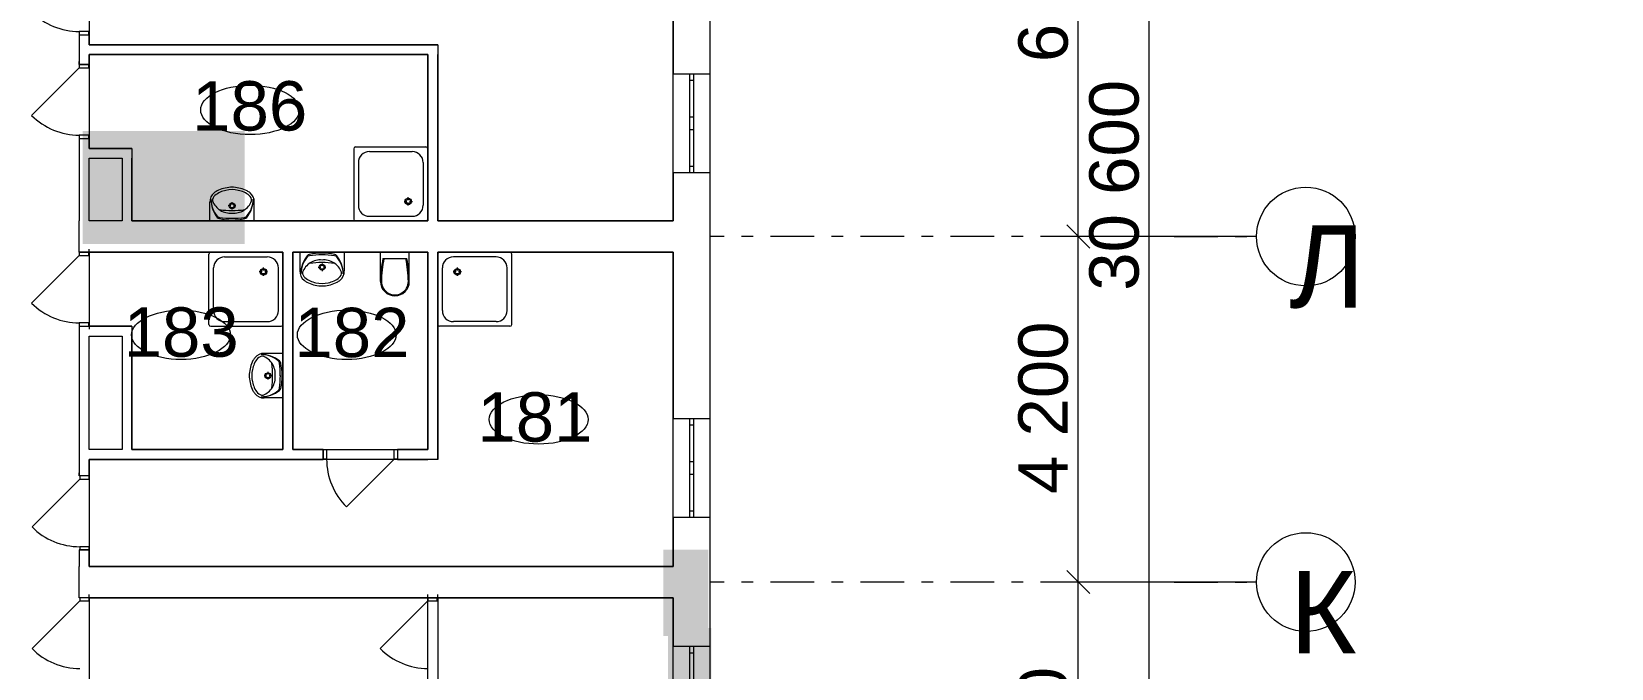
# Model space of a CAD drawing. Header units: millimetres. Extents: x 69565 to 169164, y 19942 to 91237.
# Drawn here: x 139990 to 159187, y 65524 to 73266 of the extents above; entities that cross this region are included whole.
import ezdxf

# ---------------------------------------------------------------- set-up
doc = ezdxf.new("R2010")
doc.units = ezdxf.units.MM
doc.header["$MEASUREMENT"] = 0
doc.linetypes.add('Штрих-Штриховая', pattern=[1093.611073, 529.166651, -211.666656, 141.111112, -211.666656])
for name, color, linetype in [('AI_DOORS', 1, 'Continuous'), ('AI_WINDOWS', 5, 'Continuous'), ('Новый_Новый_0', 7, 'Continuous')]:
    doc.layers.add(name, color=color, linetype=linetype)
for name, color, linetype, lineweight in [('Новый_Новый_0_Ном._пера__255_Ном._пера__255', 255, 'Continuous', 18), ('Новый_Новый_0_Ном._пера__7', 7, 'Continuous', 18), ('Новый_Новый_0_Ном._пера__7_Ном._пера__7', 7, 'Continuous', 18), ('Новый_Новый_0_Ном._пера__8_Ном._пера__8', 8, 'Continuous', 18)]:
    doc.layers.add(name, color=color, linetype=linetype, lineweight=lineweight)
doc.styles.add('СГЕНЕРИР_СТИЛЬ_1', font='Arial.ttf')
doc.dimstyles.new('СГЕНЕРИР_СТИЛЬ__2', dxfattribs={"dimtxt": 600, "dimasz": 267.501, "dimexe": 1.25, "dimexo": 0.625, "dimgap": 0, "dimtad": 1, "dimdec": 0, "dimtxsty": 'СГЕНЕРИР_СТИЛЬ_1', "dimblk": 'ARROWHEAD_6', "dimblk1": 'ARROWHEAD_6', "dimblk2": 'ARROWHEAD_6', "dimcen": 2.5, "dimclrd": 7, "dimclre": 7, "dimclrt": 7, "dimazin": 3, "dimtfac": 1, "dimtmove": 0, "dimatfit": 3})

# ---------------------------------------------------------------- blocks, each defined once
blk = doc.blocks.new('*D31')
at = {"layer": 'Новый_Новый_0_Ном._пера__7', "color": 7, "linetype": 'Continuous', "lineweight": 18}
for p, q in [((152569, 66715), (152850, 66433)), ((154874, 66574), (152445, 66574)), ((152709, 62374), (152709, 66574)), ((152569, 62515), (152850, 62233)), ((154874, 62374), (152445, 62374))]:
    blk.add_line(p, q, dxfattribs=at)
at = {"layer": 'Новый_Новый_0_Ном._пера__7', "color": 7, "lineweight": 18, "insert": (152589, 63444), "char_height": 600, "attachment_point": 7, "rotation": 90, "style": 'СГЕНЕРИР_СТИЛЬ_1'}
blk.add_mtext('\\A1;{\\pql;\\fArial|b0|i0|c0|p0;\\W1.000000;4\xa0200}', dxfattribs=at)
blk = doc.blocks.new('ARROWHEAD_6')
at = {"color": 0, "linetype": 'Continuous', "lineweight": 0}
for p, q in [((0, 0), (-1, 0)), ((-0.5, -0.5), (0.5, 0.5))]:
    blk.add_line(p, q, dxfattribs=at)
blk = doc.blocks.new('*D32')
at = {"layer": 'Новый_Новый_0_Ном._пера__7', "color": 7, "linetype": 'Continuous', "lineweight": 18}
for p, q in [((152569, 70915), (152850, 70633)), ((154874, 70774), (152445, 70774)), ((152709, 66574), (152709, 70774)), ((152569, 66715), (152850, 66433)), ((154874, 66574), (152445, 66574))]:
    blk.add_line(p, q, dxfattribs=at)
at = {"layer": 'Новый_Новый_0_Ном._пера__7', "color": 7, "lineweight": 18, "insert": (152589, 67644), "char_height": 600, "attachment_point": 7, "rotation": 90, "style": 'СГЕНЕРИР_СТИЛЬ_1'}
blk.add_mtext('\\A1;{\\pql;\\fArial|b0|i0|c0|p0;\\W1.000000;4\xa0200}', dxfattribs=at)
blk = doc.blocks.new('*D33')
at = {"layer": 'Новый_Новый_0_Ном._пера__7', "color": 7, "linetype": 'Continuous', "lineweight": 18}
for p, q in [((152569, 77215), (152850, 76933)), ((154874, 77074), (152445, 77074)), ((152709, 70774), (152709, 77074)), ((152569, 70915), (152850, 70633)), ((154874, 70774), (152445, 70774))]:
    blk.add_line(p, q, dxfattribs=at)
at = {"layer": 'Новый_Новый_0_Ном._пера__7', "color": 7, "lineweight": 18, "insert": (152589, 72894), "char_height": 600, "attachment_point": 7, "rotation": 90, "style": 'СГЕНЕРИР_СТИЛЬ_1'}
blk.add_mtext('\\A1;{\\pql;\\fArial|b0|i0|c0|p0;\\W1.000000;6\xa0300}', dxfattribs=at)
blk = doc.blocks.new('*D36')
at = {"layer": 'Новый_Новый_0_Ном._пера__7', "color": 7, "linetype": 'Continuous', "lineweight": 18}
for p, q in [((153712, 86533), (153430, 86815)), ((153571, 86674), (153571, 86885)), ((154874, 86674), (153307, 86674)), ((153571, 56074), (153571, 86674)), ((167543, 56074), (153307, 56074)), ((153430, 56215), (153712, 55933)), ((153571, 55863), (153571, 56074))]:
    blk.add_line(p, q, dxfattribs=at)
at = {"layer": 'Новый_Новый_0_Ном._пера__7', "color": 7, "lineweight": 18, "insert": (153451, 70115), "char_height": 600, "attachment_point": 7, "rotation": 90, "style": 'СГЕНЕРИР_СТИЛЬ_1'}
blk.add_mtext('\\A1;{\\pql;\\fArial|b0|i0|c0|p0;\\W1.000000;30\xa0600}', dxfattribs=at)

msp = doc.modelspace()

# ---------------------------------------------------------------- hatches: boundary and pattern name
at = {"layer": 'AI_DOORS'}
h = msp.add_hatch(color=1, dxfattribs=at)
h.dxf.hatch_style = 1
h.paths.add_polyline_path([(140611.9, 72057), (142581, 72057), (142581, 70682.6), (140611.9, 70682.6)])
at = {"layer": 'AI_WINDOWS'}
h = msp.add_hatch(color=5, dxfattribs=at)
h.dxf.hatch_style = 1
h.paths.add_polyline_path([(147667.5, 66968), (148213.8, 66968), (148213.8, 65916.7), (147667.5, 65916.7)])
h = msp.add_hatch(color=5, dxfattribs=at)
h.dxf.hatch_style = 1
h.paths.add_polyline_path([(147725.1, 66016.6), (148250.9, 66016.6), (148250.9, 62957.5), (147725.1, 62957.5)])

# ---------------------------------------------------------------- linework, layer by layer
at = {"layer": 'Новый_Новый_0_Ном._пера__255_Ном._пера__255', "color": 255, "linetype": 'Continuous', "lineweight": 18, "flags": 128}
for points in [[(147786.3, 70963.8), (147786.3, 76883.8), (141210.2, 76883.8), (141210.2, 74448), (140690.2, 74448), (140690.2, 73105.6), (144925.3, 73105.6), (144925.3, 70963.8)], [(140690.2, 72985.6), (140690.2, 71845.6), (141210.2, 71845.6), (141210.2, 70963.8), (144805.3, 70963.8), (144805.3, 72985.6)], [(141210.2, 69683.8), (141210.2, 68183.8), (143045.1, 68183.8), (143045.1, 70583.8), (140690.2, 70583.8), (140690.2, 69683.8)], [(144925.3, 70583.8), (144925.3, 68063.8), (140690.2, 68063.8), (140690.2, 66763.8), (147786.3, 66763.8), (147786.3, 70583.8)], [(143165.1, 70583.8), (143165.1, 68183.8), (144805.3, 68183.8), (144805.3, 70583.8)], [(144805.3, 64903.4), (144805.3, 66383.8), (140690.2, 66383.8), (140690.2, 64903.4)], [(144925.3, 66383.8), (144925.3, 62563.8), (147786.3, 62563.8), (147786.3, 66383.8)]]:
    msp.add_lwpolyline(points, close=True, dxfattribs=at)
at = {"layer": 'Новый_Новый_0_Ном._пера__7_Ном._пера__7', "color": 7, "linetype": 'Continuous', "lineweight": 18}
for p, q in [((140685.2, 73265.6), (140570.2, 73265.6)), ((140570.2, 73265.6), (140570.2, 73225.6)), ((140570.2, 73225.6), (140570.2, 73188.6)), ((140570.2, 73225.6), (140685.2, 73225.6)), ((140570.2, 73225.6), (140685.2, 73225.6)), ((140570.2, 73225.6), (140685.2, 73225.6)), ((140570.2, 73225.6), (140685.2, 73225.6)), ((140570.2, 73225.6), (140570.2, 73188.6)), ((140570.2, 73225.6), (140570.2, 73188.6)), ((140685.2, 73225.6), (140685.2, 73265.6)), ((140685.2, 73225.6), (140690.2, 73225.6)), ((140685.2, 73225.6), (140690.2, 73225.6)), ((140685.2, 73225.6), (140690.2, 73225.6)), ((140690.2, 73225.6), (140690.2, 73188.6)), ((140690.2, 73225.6), (140690.2, 73188.6)), ((140690.2, 73225.6), (140690.2, 73188.6)), ((140570.2, 72825.6), (139990.4, 72245.8)), ((140570.2, 72865.6), (140570.2, 72902.6)), ((140570.2, 72865.6), (140570.2, 72902.6)), ((140570.2, 72865.6), (140570.2, 72902.6)), ((140570.2, 72865.6), (140685.2, 72865.6)), ((140570.2, 72865.6), (140570.2, 72825.6)), ((140685.2, 72865.6), (140570.2, 72865.6)), ((140570.2, 72865.6), (140685.2, 72865.6)), ((140570.2, 72865.6), (140685.2, 72865.6)), ((140570.2, 72825.6), (140685.2, 72825.6)), ((140685.2, 72865.6), (140690.2, 72865.6)), ((140685.2, 72825.6), (140685.2, 72865.6)), ((140685.2, 72865.6), (140690.2, 72865.6)), ((140685.2, 72865.6), (140690.2, 72865.6)), ((140690.2, 72865.6), (140690.2, 72902.6)), ((140690.2, 72865.6), (140690.2, 72902.6)), ((140690.2, 72865.6), (140690.2, 72902.6)), ((147986.3, 72748.8), (147786.3, 72748.8)), ((147786.3, 71548.8), (147786.3, 72748.8)), ((147986.3, 72748.8), (147786.3, 72748.8)), ((148036.3, 72748.8), (147986.3, 72748.8)), ((147986.3, 72748.8), (147986.3, 72673.8)), ((148036.3, 72748.8), (147986.3, 72748.8)), ((148036.3, 72748.8), (147986.3, 72748.8)), ((147986.3, 72673.8), (148036.3, 72673.8)), ((147986.3, 72673.8), (147986.3, 72223.8)), ((148236.3, 72748.8), (148036.3, 72748.8)), ((148036.3, 72673.8), (148036.3, 72748.8)), ((148236.3, 72748.8), (148036.3, 72748.8)), ((148036.3, 72223.8), (148036.3, 72673.8)), ((148236.3, 71548.8), (148236.3, 72748.8)), ((148036.3, 72223.8), (147986.3, 72223.8)), ((147986.3, 72223.8), (147986.3, 72148.8)), ((148036.3, 72148.8), (148036.3, 72223.8)), ((140685.2, 72005.6), (140570.2, 72005.6)), ((140570.2, 72005.6), (140570.2, 71965.6)), ((140685.2, 71965.6), (140685.2, 72005.6)), ((147986.3, 72148.8), (147986.3, 72073.8)), ((147986.3, 72073.8), (148036.3, 72073.8)), ((147986.3, 72073.8), (147986.3, 71623.8)), ((148036.3, 72073.8), (148036.3, 72148.8)), ((148036.3, 71623.8), (148036.3, 72073.8)), ((140570.2, 71965.6), (140570.2, 71928.6)), ((140570.2, 71965.6), (140685.2, 71965.6)), ((140570.2, 71965.6), (140685.2, 71965.6)), ((140570.2, 71965.6), (140685.2, 71965.6)), ((140570.2, 71965.6), (140685.2, 71965.6)), ((140570.2, 71965.6), (140570.2, 71928.6)), ((140570.2, 71965.6), (140570.2, 71928.6)), ((140685.2, 71965.6), (140690.2, 71965.6)), ((140685.2, 71965.6), (140690.2, 71965.6)), ((140685.2, 71965.6), (140690.2, 71965.6)), ((140690.2, 71965.6), (140690.2, 71928.6)), ((140690.2, 71965.6), (140690.2, 71928.6)), ((140690.2, 71965.6), (140690.2, 71928.6)), ((148036.3, 71623.8), (147986.3, 71623.8)), ((147986.3, 71623.8), (147986.3, 71548.8)), ((148036.3, 71548.8), (148036.3, 71623.8)), ((147986.3, 71548.8), (147786.3, 71548.8)), ((147986.3, 71548.8), (147786.3, 71548.8)), ((148036.3, 71548.8), (147986.3, 71548.8)), ((148036.3, 71548.8), (147986.3, 71548.8)), ((148036.3, 71548.8), (147986.3, 71548.8)), ((148236.3, 71548.8), (148036.3, 71548.8)), ((148236.3, 71548.8), (148036.3, 71548.8)), ((142156.1, 70963.8), (142156.1, 71192.3)), ((142409.3, 71147.2), (142380.5, 71147.2)), ((142426, 71163.8), (142426, 71192.7)), ((142426, 71101.7), (142426, 71130.5)), ((142471.5, 71147.2), (142442.7, 71147.2)), ((142696.1, 70963.8), (142696.1, 71192.3)), ((140570.2, 70583.8), (140570.2, 70963.8)), ((140570.2, 70583.8), (140570.2, 70963.8)), ((142156.1, 70963.8), (142696.1, 70963.8)), ((142511.2, 70963.8), (142341.1, 70963.8)), ((140570.2, 70543.8), (139990.4, 69964)), ((140570.2, 70583.8), (140570.2, 70620.8)), ((140570.2, 70583.8), (140570.2, 70620.8)), ((140570.2, 70583.8), (140570.2, 70620.8)), ((140570.2, 70583.8), (140685.2, 70583.8)), ((140570.2, 70583.8), (140570.2, 70543.8)), ((140685.2, 70583.8), (140570.2, 70583.8)), ((140570.2, 70583.8), (140685.2, 70583.8)), ((140570.2, 70583.8), (140685.2, 70583.8)), ((140570.2, 70543.8), (140685.2, 70543.8)), ((140685.2, 70583.8), (140690.2, 70583.8)), ((140685.2, 70543.8), (140685.2, 70583.8)), ((140685.2, 70583.8), (140690.2, 70583.8)), ((140685.2, 70583.8), (140690.2, 70583.8)), ((140690.2, 70583.8), (140690.2, 70620.8)), ((140690.2, 70583.8), (140690.2, 70620.8)), ((140690.2, 70583.8), (140690.2, 70620.8)), ((143789.6, 70583.8), (143249.6, 70583.8)), ((143249.6, 70583.8), (143249.6, 70355.4)), ((143434.5, 70583.8), (143604.6, 70583.8)), ((143789.6, 70583.8), (143789.6, 70355.4)), ((144580, 70583.8), (144230, 70583.8)), ((144230, 70227.7), (144230, 70583.8)), ((144260.2, 70506.1), (144549.8, 70506.1)), ((144580, 70227.7), (144580, 70583.8)), ((143474.2, 70400.5), (143503, 70400.5)), ((143519.7, 70446), (143519.7, 70417.2)), ((143519.7, 70383.8), (143519.7, 70355)), ((143536.3, 70400.5), (143565.2, 70400.5)), ((140685.2, 69723.8), (140570.2, 69723.8)), ((140570.2, 69723.8), (140570.2, 69683.8)), ((140570.2, 69683.8), (140570.2, 69646.8)), ((140570.2, 69683.8), (140685.2, 69683.8)), ((140570.2, 69683.8), (140685.2, 69683.8)), ((140570.2, 69683.8), (140685.2, 69683.8)), ((140570.2, 69683.8), (140685.2, 69683.8)), ((140570.2, 69683.8), (140570.2, 69646.8)), ((140570.2, 69683.8), (140570.2, 69646.8)), ((140685.2, 69683.8), (140685.2, 69723.8)), ((140685.2, 69683.8), (140690.2, 69683.8)), ((140685.2, 69683.8), (140690.2, 69683.8)), ((140685.2, 69683.8), (140690.2, 69683.8)), ((140690.2, 69683.8), (140690.2, 69646.8)), ((140690.2, 69683.8), (140690.2, 69646.8)), ((140690.2, 69683.8), (140690.2, 69646.8)), ((143045.1, 69352.6), (142816.6, 69352.6)), ((143045.1, 68812.6), (143045.1, 69352.6)), ((142861.8, 69128), (142861.8, 69099.2)), ((143045.1, 69167.7), (143045.1, 68997.6)), ((142845.1, 69082.5), (142816.3, 69082.5)), ((142861.8, 69065.9), (142861.8, 69037)), ((142907.3, 69082.5), (142878.5, 69082.5)), ((143045.1, 68812.6), (142816.6, 68812.6)), ((147986.3, 68558.8), (147786.3, 68558.8)), ((147786.3, 67358.8), (147786.3, 68558.8)), ((147986.3, 68558.8), (147786.3, 68558.8)), ((148036.3, 68558.8), (147986.3, 68558.8)), ((147986.3, 68558.8), (147986.3, 68483.8)), ((148036.3, 68558.8), (147986.3, 68558.8)), ((148036.3, 68558.8), (147986.3, 68558.8)), ((148236.3, 68558.8), (148036.3, 68558.8)), ((148036.3, 68483.8), (148036.3, 68558.8)), ((148236.3, 68558.8), (148036.3, 68558.8)), ((148236.3, 67358.8), (148236.3, 68558.8)), ((147986.3, 68483.8), (148036.3, 68483.8)), ((147986.3, 68483.8), (147986.3, 68033.8)), ((148036.3, 68033.8), (148036.3, 68483.8)), ((143535.2, 68183.8), (143498.2, 68183.8)), ((143535.2, 68183.8), (143498.2, 68183.8)), ((143535.2, 68183.8), (143498.2, 68183.8)), ((143535.2, 68183.8), (143535.2, 68068.8)), ((143535.2, 68183.8), (143575.2, 68183.8)), ((143535.2, 68068.8), (143535.2, 68183.8)), ((143535.2, 68183.8), (143535.2, 68068.8)), ((143535.2, 68183.8), (143535.2, 68068.8)), ((143575.2, 68183.8), (143575.2, 68068.8)), ((144395.2, 68068.8), (144395.2, 68183.8)), ((144395.2, 68183.8), (144435.2, 68183.8)), ((144435.2, 68183.8), (144472.2, 68183.8)), ((144435.2, 68183.8), (144435.2, 68068.8)), ((144435.2, 68183.8), (144435.2, 68068.8)), ((144435.2, 68183.8), (144435.2, 68068.8)), ((144435.2, 68183.8), (144435.2, 68068.8)), ((144435.2, 68183.8), (144472.2, 68183.8)), ((144435.2, 68183.8), (144472.2, 68183.8)), ((143535.2, 68063.8), (143498.2, 68063.8)), ((143535.2, 68063.8), (143498.2, 68063.8)), ((143535.2, 68063.8), (143498.2, 68063.8)), ((143535.2, 68068.8), (143535.2, 68063.8)), ((143575.2, 68068.8), (143535.2, 68068.8)), ((143535.2, 68068.8), (143535.2, 68063.8)), ((143535.2, 68068.8), (143535.2, 68063.8)), ((144395.2, 68068.8), (143815.4, 67489)), ((144435.2, 68068.8), (144395.2, 68068.8)), ((144435.2, 68068.8), (144435.2, 68063.8)), ((144435.2, 68068.8), (144435.2, 68063.8)), ((144435.2, 68068.8), (144435.2, 68063.8)), ((144435.2, 68063.8), (144472.2, 68063.8)), ((144435.2, 68063.8), (144472.2, 68063.8)), ((144435.2, 68063.8), (144472.2, 68063.8)), ((148036.3, 68033.8), (147986.3, 68033.8)), ((147986.3, 68033.8), (147986.3, 67958.8)), ((147986.3, 67958.8), (147986.3, 67883.8)), ((148036.3, 67958.8), (148036.3, 68033.8)), ((148036.3, 67883.8), (148036.3, 67958.8)), ((140575.2, 67823.8), (139995.4, 67244)), ((140570.2, 67863.8), (140570.2, 67900.8)), ((140570.2, 67863.8), (140570.2, 67900.8)), ((140570.2, 67863.8), (140570.2, 67900.8)), ((140575.2, 67863.8), (140570.2, 67863.8)), ((140575.2, 67863.8), (140570.2, 67863.8)), ((140575.2, 67863.8), (140570.2, 67863.8)), ((140690.2, 67863.8), (140575.2, 67863.8)), ((140575.2, 67863.8), (140575.2, 67823.8)), ((140690.2, 67863.8), (140575.2, 67863.8)), ((140690.2, 67863.8), (140575.2, 67863.8)), ((140690.2, 67863.8), (140575.2, 67863.8)), ((140575.2, 67823.8), (140690.2, 67823.8)), ((140690.2, 67863.8), (140690.2, 67900.8)), ((140690.2, 67863.8), (140690.2, 67900.8)), ((140690.2, 67863.8), (140690.2, 67900.8)), ((140690.2, 67823.8), (140690.2, 67863.8)), ((147986.3, 67883.8), (148036.3, 67883.8)), ((147986.3, 67883.8), (147986.3, 67433.8)), ((148036.3, 67433.8), (148036.3, 67883.8)), ((148036.3, 67433.8), (147986.3, 67433.8)), ((147986.3, 67433.8), (147986.3, 67358.8)), ((148036.3, 67358.8), (148036.3, 67433.8)), ((147986.3, 67358.8), (147786.3, 67358.8)), ((147986.3, 67358.8), (147786.3, 67358.8)), ((148036.3, 67358.8), (147986.3, 67358.8)), ((148036.3, 67358.8), (147986.3, 67358.8)), ((148036.3, 67358.8), (147986.3, 67358.8)), ((148236.3, 67358.8), (148036.3, 67358.8)), ((148236.3, 67358.8), (148036.3, 67358.8)), ((140690.2, 67003.8), (140575.2, 67003.8)), ((140575.2, 67003.8), (140575.2, 66963.8)), ((140690.2, 66963.8), (140690.2, 67003.8)), ((140570.2, 66963.8), (140570.2, 66926.8)), ((140575.2, 66963.8), (140570.2, 66963.8)), ((140575.2, 66963.8), (140570.2, 66963.8)), ((140575.2, 66963.8), (140570.2, 66963.8)), ((140570.2, 66963.8), (140570.2, 66926.8)), ((140570.2, 66963.8), (140570.2, 66926.8)), ((140690.2, 66963.8), (140575.2, 66963.8)), ((140575.2, 66963.8), (140690.2, 66963.8)), ((140690.2, 66963.8), (140575.2, 66963.8)), ((140690.2, 66963.8), (140575.2, 66963.8)), ((140690.2, 66963.8), (140690.2, 66926.8)), ((140690.2, 66963.8), (140690.2, 66926.8)), ((140690.2, 66963.8), (140690.2, 66926.8)), ((140570.2, 66383.8), (140570.2, 66763.8)), ((140570.2, 66383.8), (140570.2, 66763.8)), ((140570.2, 66383.8), (140570.2, 66420.8)), ((140570.2, 66383.8), (140570.2, 66420.8)), ((140570.2, 66383.8), (140570.2, 66420.8)), ((140690.2, 66383.8), (140690.2, 66420.8)), ((140690.2, 66383.8), (140690.2, 66420.8)), ((140690.2, 66383.8), (140690.2, 66420.8)), ((144805.3, 66383.8), (144805.3, 66420.8)), ((144805.3, 66383.8), (144805.3, 66420.8)), ((144805.3, 66383.8), (144805.3, 66420.8)), ((144925.3, 66383.8), (144925.3, 66420.8)), ((144925.3, 66383.8), (144925.3, 66420.8)), ((144925.3, 66383.8), (144925.3, 66420.8)), ((140575.2, 66343.8), (139995.4, 65764)), ((140575.2, 66383.8), (140570.2, 66383.8)), ((140575.2, 66383.8), (140570.2, 66383.8)), ((140575.2, 66383.8), (140570.2, 66383.8)), ((140690.2, 66383.8), (140575.2, 66383.8)), ((140575.2, 66383.8), (140575.2, 66343.8)), ((140690.2, 66383.8), (140575.2, 66383.8)), ((140690.2, 66383.8), (140575.2, 66383.8)), ((140690.2, 66383.8), (140575.2, 66383.8)), ((140575.2, 66343.8), (140690.2, 66343.8)), ((140690.2, 66343.8), (140690.2, 66383.8)), ((144805.3, 66343.8), (144225.5, 65764)), ((144805.3, 66383.8), (144805.3, 66343.8)), ((144920.3, 66383.8), (144805.3, 66383.8)), ((144805.3, 66383.8), (144920.3, 66383.8)), ((144805.3, 66383.8), (144920.3, 66383.8)), ((144805.3, 66383.8), (144920.3, 66383.8)), ((144805.3, 66343.8), (144920.3, 66343.8)), ((144920.3, 66343.8), (144920.3, 66383.8)), ((144920.3, 66383.8), (144925.3, 66383.8)), ((144920.3, 66383.8), (144925.3, 66383.8)), ((144920.3, 66383.8), (144925.3, 66383.8)), ((147986.3, 65788.8), (147786.3, 65788.8)), ((147786.3, 64588.8), (147786.3, 65788.8)), ((147986.3, 65788.8), (147786.3, 65788.8)), ((148036.3, 65788.8), (147986.3, 65788.8)), ((147986.3, 65788.8), (147986.3, 65713.8)), ((148036.3, 65788.8), (147986.3, 65788.8)), ((148036.3, 65788.8), (147986.3, 65788.8)), ((147986.3, 65713.8), (148036.3, 65713.8)), ((147986.3, 65713.8), (147986.3, 65263.8)), ((148236.3, 65788.8), (148036.3, 65788.8)), ((148036.3, 65713.8), (148036.3, 65788.8)), ((148236.3, 65788.8), (148036.3, 65788.8)), ((148036.3, 65263.8), (148036.3, 65713.8)), ((148236.3, 64588.8), (148236.3, 65788.8))]:
    msp.add_line(p, q, dxfattribs=at)
at = {"layer": 'Новый_Новый_0_Ном._пера__7_Ном._пера__7', "color": 7, "linetype": 'Штрих-Штриховая', "lineweight": 18}
for p, q in [((153873.7, 70773.8), (148236.3, 70773.8)), ((153873.7, 70773.8), (148236.3, 70773.8)), ((153873.7, 70773.8), (148236.3, 70773.8)), ((153873.7, 70773.8), (148236.3, 70773.8)), ((153873.7, 70773.8), (148236.3, 70773.8)), ((153873.7, 70773.8), (148236.3, 70773.8)), ((153873.7, 70773.8), (154873.7, 70773.8)), ((153873.7, 70773.8), (154873.7, 70773.8)), ((153873.7, 70773.8), (154873.7, 70773.8)), ((153873.7, 70773.8), (154873.7, 70773.8)), ((153873.7, 70773.8), (154873.7, 70773.8)), ((153873.7, 70773.8), (154873.7, 70773.8)), ((153873.7, 66573.8), (148236.3, 66573.8)), ((153873.7, 66573.8), (148236.3, 66573.8)), ((153873.7, 66573.8), (148236.3, 66573.8)), ((153873.7, 66573.8), (148236.3, 66573.8)), ((153873.7, 66573.8), (148236.3, 66573.8)), ((153873.7, 66573.8), (148236.3, 66573.8)), ((153873.7, 66573.8), (154873.7, 66573.8)), ((153873.7, 66573.8), (154873.7, 66573.8)), ((153873.7, 66573.8), (154873.7, 66573.8)), ((153873.7, 66573.8), (154873.7, 66573.8)), ((153873.7, 66573.8), (154873.7, 66573.8)), ((153873.7, 66573.8), (154873.7, 66573.8))]:
    msp.add_line(p, q, dxfattribs=at)
at = {"layer": 'Новый_Новый_0_Ном._пера__7_Ном._пера__7', "color": 7, "linetype": 'Continuous', "lineweight": 18}
for points in [[(147786.3, 74291), (147786.3, 72748.8)], [(148236.3, 72748.8), (148236.3, 74291)], [(140570.2, 73225.6), (140570.2, 72865.6)], [(140690.2, 73105.6), (140690.2, 73225.6)], [(144925.3, 73105.6), (140690.2, 73105.6)], [(140690.2, 72985.6), (144805.3, 72985.6)], [(140690.2, 72865.6), (140690.2, 72985.6)], [(144805.3, 72985.6), (144805.3, 70963.8)], [(144925.3, 73105.6), (144925.3, 72985.6)], [(144925.3, 70963.8), (144925.3, 72985.6)], [(140570.2, 71965.6), (140570.2, 70963.8)], [(140690.2, 71845.6), (140690.2, 71965.6)], [(141210.2, 71845.6), (140690.2, 71845.6)], [(141210.2, 71845.6), (141210.2, 71725.6)], [(140690.2, 71725.6), (141090.2, 71725.6)], [(140690.2, 70963.8), (140690.2, 71725.6)], [(141090.2, 71725.6), (141090.2, 70963.8)], [(141210.2, 70963.8), (141210.2, 71725.6)], [(147786.3, 71548.8), (147786.3, 70963.8)], [(148236.3, 68558.8), (148236.3, 71548.8)], [(141090.2, 70963.8), (140690.2, 70963.8)], [(144805.3, 70963.8), (141210.2, 70963.8)], [(147786.3, 70963.8), (144925.3, 70963.8)], [(140690.2, 70583.8), (143045.1, 70583.8)], [(143045.1, 70583.8), (143045.1, 68183.8)], [(143165.1, 68183.8), (143165.1, 70583.8)], [(143165.1, 70583.8), (144805.3, 70583.8)], [(144805.3, 70583.8), (144805.3, 68183.8)], [(144925.3, 70583.8), (147786.3, 70583.8)], [(144925.3, 68063.8), (144925.3, 70583.8)], [(147786.3, 70583.8), (147786.3, 68558.8)], [(140570.2, 69683.8), (140570.2, 67863.8)], [(141210.2, 69683.8), (140690.2, 69683.8)], [(141210.2, 69683.8), (141210.2, 69563.8)], [(140690.2, 69563.8), (141090.2, 69563.8)], [(140690.2, 68183.8), (140690.2, 69563.8)], [(141090.2, 69563.8), (141090.2, 68183.8)], [(141210.2, 68183.8), (141210.2, 69563.8)], [(141090.2, 68183.8), (140690.2, 68183.8)], [(143045.1, 68183.8), (141210.2, 68183.8)], [(143535.2, 68183.8), (143165.1, 68183.8)], [(144805.3, 68183.8), (144435.2, 68183.8)], [(140690.2, 68063.8), (143535.2, 68063.8)], [(140690.2, 67863.8), (140690.2, 68063.8)], [(144435.2, 68063.8), (144805.3, 68063.8)], [(144925.3, 68063.8), (144805.3, 68063.8)], [(147786.3, 67358.8), (147786.3, 66763.8)], [(148236.3, 65788.8), (148236.3, 67358.8)], [(140570.2, 66963.8), (140570.2, 66763.8)], [(140690.2, 66763.8), (140690.2, 66963.8)], [(147786.3, 66763.8), (140690.2, 66763.8)], [(140690.2, 66383.8), (144805.3, 66383.8)], [(144925.3, 66383.8), (147786.3, 66383.8)], [(147786.3, 66383.8), (147786.3, 65788.8)]]:
    msp.add_lwpolyline(points, dxfattribs=at)
for centre, radius in [((155473.7, 70773.8), 600), ((155473.7, 70773.8), 600), ((155473.7, 70773.8), 600), ((155473.7, 70773.8), 600), ((155473.7, 70773.8), 600), ((155473.7, 70773.8), 600), ((142426, 71147.2), 35), ((142426, 71147.2), 25), ((143519.7, 70400.5), 35), ((143519.7, 70400.5), 25), ((142861.8, 69082.5), 35), ((142861.8, 69082.5), 25), ((155473.7, 66573.8), 600), ((155473.7, 66573.8), 600), ((155473.7, 66573.8), 600), ((155473.7, 66573.8), 600), ((155473.7, 66573.8), 600), ((155473.7, 66573.8), 600)]:
    msp.add_circle(centre, radius, dxfattribs=at)
for centre, radius, start, end in [((140570.2, 74085.6), 820, 225, 270), ((140570.2, 72825.6), 820, 225, 270), ((142293.4, 71198.2), 137.4, 128.74542, 182.45518), ((142475.1, 71223.7), 305.1, 179.32329, 221.47551), ((142509.6, 71222), 339.6, 179.09275, 219.33522), ((142270.1, 71212), 80.9, 130.80161, 183.93061), ((142340.4, 71139.3), 212.8, 117.15714, 128.68481), ((142402.7, 71046.5), 293, 99.99776, 129.28506), ((142439.8, 70930.2), 444.2, 94.20524, 116.2597), ((142426.1, 71027.2), 316.7, 76.43339, 103.56661), ((142426.1, 71103.9), 270, 85.98759, 94.01242), ((142412.4, 70930.2), 444.2, 63.7403, 85.79476), ((142449.5, 71046.5), 293, 50.71494, 80.00224), ((142342.6, 71221.8), 339.6, 320.74225, 0.98472), ((142377.1, 71223.7), 305.1, 318.60197, 0.75418), ((142511.9, 71139.3), 212.8, 51.31519, 62.84286), ((142582.2, 71212), 80.9, 356.06939, 49.19839), ((142558.9, 71198.2), 137.4, 357.54482, 51.25458), ((142413.2, 71294.9), 240.7, 201.55193, 237.15578), ((142426.1, 72074.6), 984.9, 261.17345, 278.82043), ((142406.8, 71298.7), 240.6, 238.94394, 274.60598), ((142445.5, 71298.7), 240.6, 265.39402, 301.05606), ((142439, 71294.9), 240.7, 302.84422, 338.44807), ((142280.2, 71051.5), 45, 221.47551, 262.16955), ((142281.7, 71035.2), 45, 219.33522, 257.30598), ((142420.4, 71650.7), 675.9, 257.30598, 270.51028), ((142431.3, 72149.9), 1153.8, 262.16955, 269.75502), ((142419.6, 72149.9), 1153.8, 270.32245, 277.90792), ((142431.2, 71650.7), 675.9, 269.56719, 282.7715), ((142572.2, 71051.7), 45, 277.90792, 318.60196), ((142570.7, 71035.4), 45, 282.7715, 320.74225), ((143603.1, 70325.8), 339.6, 140.74225, 180.98472), ((143568.6, 70324), 305.1, 138.60197, 180.75418), ((143506.7, 70252.8), 240.7, 122.84422, 158.44807), ((143373.5, 70496), 45, 97.90792, 138.60196), ((143375, 70512.3), 45, 102.7715, 140.74225), ((143514.5, 69897), 675.9, 89.56719, 102.7715), ((143526.1, 69397.7), 1153.8, 90.32245, 97.90792), ((143519.6, 69473.1), 984.9, 81.17345, 98.82043), ((143500.2, 70248.9), 240.6, 85.39402, 121.05606), ((143525.3, 69897), 675.9, 77.30598, 90.51028), ((143514.4, 69397.7), 1153.8, 82.16955, 89.75502), ((143538.9, 70248.9), 240.6, 58.94394, 94.60598), ((143532.5, 70252.8), 240.7, 21.55193, 57.15578), ((143665.5, 70496.2), 45, 41.47551, 82.16955), ((143664, 70512.5), 45, 39.33522, 77.30598), ((143436.1, 70325.7), 339.6, 359.09275, 39.33522), ((143470.6, 70324), 305.1, 359.32329, 41.47551), ((143386.8, 70349.5), 137.4, 177.54482, 231.25458), ((143363.5, 70335.7), 80.9, 176.06939, 229.19839), ((143496.1, 70501.2), 293, 230.71494, 260.00224), ((143543, 70501.2), 293, 279.99776, 309.28506), ((143675.6, 70335.7), 80.9, 310.80161, 3.93061), ((143652.3, 70349.5), 137.4, 308.74542, 2.45518), ((143433.8, 70408.4), 212.8, 231.31519, 242.84286), ((143533.2, 70617.5), 444.2, 243.7403, 265.79476), ((143519.6, 70520.5), 316.7, 256.43339, 283.56661), ((143519.6, 70443.8), 270, 265.98758, 274.01242), ((143505.9, 70617.5), 444.2, 274.20524, 296.2597), ((143605.3, 70408.4), 212.8, 297.15714, 308.68481), ((140570.2, 70543.8), 820, 225, 270), ((142869.7, 69168.4), 212.8, 141.31519, 152.84286), ((142810.8, 69215.4), 137.4, 87.54482, 141.25458), ((142797, 69238.7), 80.9, 86.06939, 139.19839), ((142787.1, 68999.1), 339.6, 50.74225, 90.98472), ((142785.3, 69033.6), 305.1, 48.60197, 90.75418), ((142714.1, 69095.5), 240.7, 32.84422, 68.44807), ((143078.8, 69069), 444.2, 153.7403, 175.79476), ((142981.8, 69082.6), 316.7, 166.43339, 193.56661), ((142962.5, 69106.1), 293, 140.71494, 170.00224), ((141934.4, 69082.6), 984.9, 351.17345, 8.82043), ((142710.2, 69102), 240.6, 355.39402, 31.05606), ((142957.3, 69228.7), 45, 7.90792, 48.60196), ((141859, 69076.1), 1153.8, 0.32245, 7.90792), ((142973.6, 69227.2), 45, 12.7715, 50.74225), ((142358.2, 69087.7), 675.9, 359.56719, 12.7715), ((142905.1, 69082.6), 270, 175.98758, 184.01242), ((143078.8, 69096.3), 444.2, 184.20524, 206.2597), ((142962.5, 69059.2), 293, 189.99776, 219.28506), ((142714.1, 69069.7), 240.7, 291.55193, 327.15578), ((142710.2, 69063.3), 240.6, 328.94394, 4.60598), ((142957.5, 68936.7), 45, 311.47551, 352.16955), ((141859, 69087.8), 1153.8, 352.16955, 359.75502), ((142973.8, 68938.2), 45, 309.33522, 347.30598), ((142358.3, 69076.9), 675.9, 347.30598, 0.51028), ((142869.7, 68996.9), 212.8, 207.15714, 218.68481), ((142810.8, 68949.9), 137.4, 218.74542, 272.45518), ((142797, 68926.6), 80.9, 220.80161, 273.93061), ((142787, 69166.1), 339.6, 269.09275, 309.33522), ((142785.2, 69131.6), 305.1, 269.32329, 311.47551), ((144395.2, 68068.8), 820, 180, 225), ((140575.2, 67823.8), 820, 225, 270), ((140575.2, 66343.8), 820, 225, 270), ((144805.3, 66343.8), 820, 225, 270)]:
    msp.add_arc(centre, radius, start, end, dxfattribs=at)
for centre in [(142645.3, 72312.8), (141806.2, 69579.1), (143820.1, 69579.1), (146151.4, 68550.5)]:
    msp.add_ellipse(centre, major_axis=(600, 0), ratio=0.5, dxfattribs=at)
for centre, major_axis, start_param, end_param in [((145731.2, 70207.7), (1501.3, 0), 2.9402252, 3.1281948), ((145731.2, 70207.7), (1489.9, 0), 2.9386666, 3.1281948), ((143078.8, 70207.7), (1489.9, 0), 0.0133978, 0.202926), ((143078.8, 70207.7), (1501.3, 0), 0.0133978, 0.2013674), ((144405, 70227.7), (175, 0), 3.1415927, 6.2831853), ((144405, 70227.7), (163.6, 0), 3.1415927, 6.2983508)]:
    msp.add_ellipse(centre, major_axis=major_axis, ratio=0.9935904, start_param=start_param, end_param=end_param, dxfattribs=at)
at = {"layer": 'Новый_Новый_0_Ном._пера__8_Ном._пера__8', "color": 8, "linetype": 'Continuous', "lineweight": 18}
for p, q in [((143905.2, 71841.3), (143905.2, 70986.3)), ((143927.7, 71863.8), (144782.7, 71863.8)), ((144096.5, 71807.6), (144614, 71807.6)), ((144805.2, 71841.3), (144805.2, 70986.3)), ((143961.5, 71672.6), (143961.5, 71155.1)), ((144749, 71672.6), (144749, 71155.1)), ((144567.4, 71217.2), (144567.4, 71252.8)), ((144516.3, 71201.7), (144551.9, 71201.7)), ((144567.4, 71150.5), (144567.4, 71186.1)), ((144583, 71201.7), (144618.6, 71201.7)), ((143927.7, 70963.8), (144782.7, 70963.8)), ((144096.5, 71020.1), (144614, 71020.1)), ((142145.1, 69706.3), (142145.1, 70561.3)), ((142167.6, 70583.8), (143022.6, 70583.8)), ((142336.3, 70527.6), (142853.8, 70527.6)), ((143045.1, 69706.3), (143045.1, 70561.3)), ((144925.3, 69706.3), (144925.3, 70561.3)), ((145802.8, 70583.8), (144947.8, 70583.8)), ((145634.1, 70527.6), (145116.6, 70527.6)), ((145825.3, 69706.3), (145825.3, 70561.3)), ((142201.3, 69875.1), (142201.3, 70392.6)), ((142791.7, 70346), (142756.1, 70346)), ((142807.3, 70361.6), (142807.3, 70397.2)), ((142807.3, 70294.9), (142807.3, 70330.5)), ((142858.4, 70346), (142822.8, 70346)), ((142988.8, 69875.1), (142988.8, 70392.6)), ((144981.6, 69875.1), (144981.6, 70392.6)), ((145147.6, 70346), (145112, 70346)), ((145163.1, 70397.2), (145163.1, 70361.6)), ((145163.1, 70330.5), (145163.1, 70294.9)), ((145214.3, 70346), (145178.7, 70346)), ((145769.1, 69875.1), (145769.1, 70392.6)), ((142167.6, 69683.8), (143022.6, 69683.8)), ((142336.3, 69740.1), (142853.8, 69740.1)), ((145802.8, 69683.8), (144947.8, 69683.8)), ((145634.1, 69740.1), (145116.6, 69740.1))]:
    msp.add_line(p, q, dxfattribs=at)
for centre, radius in [((144567.4, 71201.7), 39.4), ((144567.4, 71201.7), 28.1), ((142807.3, 70346), 39.4), ((142807.3, 70346), 28.1), ((145163.1, 70346), 39.4), ((145163.1, 70346), 28.1)]:
    msp.add_circle(centre, radius, dxfattribs=at)
for centre, radius, start, end in [((143927.7, 71841.3), 22.5, 90, 180), ((144096.5, 71672.6), 135, 90, 180), ((144614, 71672.6), 135, 0, 90), ((144782.7, 71841.3), 22.5, 0, 90), ((144096.5, 71155.1), 135, 180, 270), ((144614, 71155.1), 135, 270, 0), ((143927.7, 70986.3), 22.5, 180, 270), ((144782.7, 70986.3), 22.5, 270, 0), ((142167.6, 70561.3), 22.5, 90, 180), ((142336.3, 70392.6), 135, 90, 180), ((142853.8, 70392.6), 135, 0, 90), ((143022.6, 70561.3), 22.5, 0, 90), ((144947.8, 70561.3), 22.5, 90, 180), ((145116.6, 70392.6), 135, 90, 180), ((145634.1, 70392.6), 135, 0, 90), ((145802.8, 70561.3), 22.5, 0, 90), ((142336.3, 69875.1), 135, 180, 270), ((142853.8, 69875.1), 135, 270, 0), ((145116.6, 69875.1), 135, 180, 270), ((145634.1, 69875.1), 135, 270, 0), ((142167.6, 69706.3), 22.5, 180, 270), ((143022.6, 69706.3), 22.5, 270, 0), ((144947.8, 69706.3), 22.5, 180, 270), ((145802.8, 69706.3), 22.5, 270, 0)]:
    msp.add_arc(centre, radius, start, end, dxfattribs=at)

# ---------------------------------------------------------------- texts
at = {"layer": 'Новый_Новый_0_Ном._пера__7_Ном._пера__7', "color": 7, "linetype": 'Continuous', "lineweight": 18, "style": 'СГЕНЕРИР_СТИЛЬ_1'}
for s, insert, char_height, attachment_point in [('\\A1;{\\pqc;\\fArial|b0|i0|c0|p0;\\W1.000000;186}', (142640.6, 72358.5), 600, 5), ('\\A1;{\\pql;\\pt0;\\fArial|b0|i0|c0|p0;\\W1.000000;Л}', (155274.9, 70909.6), 1000, 1), ('\\A1;{\\pql;\\pt0;\\fArial|b0|i0|c0|p0;\\W1.000000;Л}', (155274.9, 70909.6), 1000, 1), ('\\A1;{\\pql;\\pt0;\\fArial|b0|i0|c0|p0;\\W1.000000;Л}', (155274.9, 70909.6), 1000, 1), ('\\A1;{\\pql;\\pt0;\\fArial|b0|i0|c0|p0;\\W1.000000;Л}', (155274.9, 70909.6), 1000, 1), ('\\A1;{\\pql;\\pt0;\\fArial|b0|i0|c0|p0;\\W1.000000;Л}', (155274.9, 70909.6), 1000, 1), ('\\A1;{\\pql;\\pt0;\\fArial|b0|i0|c0|p0;\\W1.000000;Л}', (155274.9, 70909.6), 1000, 1), ('\\A1;{\\pqc;\\fArial|b0|i0|c0|p0;\\W1.000000;183}', (141807.7, 69608.7), 600, 5), ('\\A1;{\\pqc;\\fArial|b0|i0|c0|p0;\\W1.000000;182}', (143882.6, 69603.7), 600, 5), ('\\A1;{\\pqc;\\fArial|b0|i0|c0|p0;\\W1.000000;181}', (146106.7, 68576.6), 600, 5), ('\\A1;{\\pql;\\pt0;\\fArial|b0|i0|c0|p0;\\W1.000000;К}', (155274.9, 66709), 1000, 1), ('\\A1;{\\pql;\\pt0;\\fArial|b0|i0|c0|p0;\\W1.000000;К}', (155274.9, 66709), 1000, 1), ('\\A1;{\\pql;\\pt0;\\fArial|b0|i0|c0|p0;\\W1.000000;К}', (155274.9, 66709), 1000, 1), ('\\A1;{\\pql;\\pt0;\\fArial|b0|i0|c0|p0;\\W1.000000;К}', (155274.9, 66709), 1000, 1), ('\\A1;{\\pql;\\pt0;\\fArial|b0|i0|c0|p0;\\W1.000000;К}', (155274.9, 66709), 1000, 1), ('\\A1;{\\pql;\\pt0;\\fArial|b0|i0|c0|p0;\\W1.000000;К}', (155274.9, 66709), 1000, 1)]:
    msp.add_mtext(s, dxfattribs=dict(at, insert=insert, char_height=char_height, attachment_point=attachment_point))

# ---------------------------------------------------------------- dimensions: what is measured, and where the dimension line sits
at = {"layer": 'Новый_Новый_0', "color": 7, "linetype": 'Continuous', "lineweight": 18}
for base, p1, p2, picture, middle in [((153571.2, 86673.8), (167543.4, 56073.8), (154873.7, 86673.8), '*D36', (153151.2, 71410.6)), ((152709.3, 77073.8), (154873.7, 70773.8), (154873.7, 77073.8), '*D33', (152289.3, 73953.9)), ((152709.3, 70773.8), (154873.7, 66573.8), (154873.7, 70773.8), '*D32', (152289.3, 68703.9)), ((152709.3, 66573.8), (154873.7, 62373.8), (154873.7, 66573.8), '*D31', (152289.3, 64503.9))]:
    dim = msp.add_linear_dim(base=base, p1=p1, p2=p2, angle=90, dimstyle='СГЕНЕРИР_СТИЛЬ__2', dxfattribs=at)
    dim.commit()
    dim.dimension.update_dxf_attribs({"geometry": picture, "text_midpoint": middle, "dimtype": 160, "text_rotation": 90})

doc.saveas('drawing.dxf')
